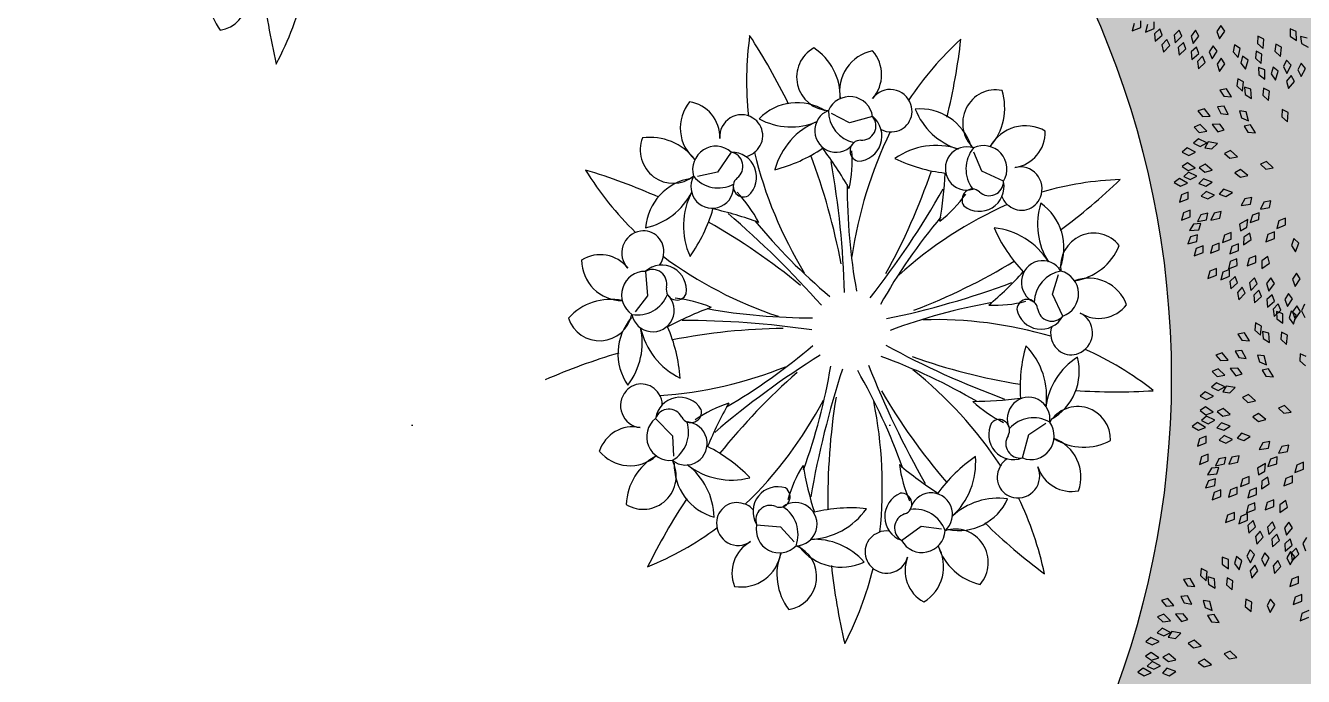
# Model space of a CAD drawing. Header units: millimetres. Extents: x 1351 to 1635, y 1399 to 1500.
# Drawn here: x 1578.28 to 1582.525, y 1472.366 to 1474.529 of the extents above; entities that cross this region are included whole.
import ezdxf

# ---------------------------------------------------------------- set-up
doc = ezdxf.new("R2010")
doc.units = ezdxf.units.MM
doc.layers.get('0').update_dxf_attribs({"color": 181})
doc.layers.add('margen', color=250, linetype='Continuous')

msp = doc.modelspace()

# ---------------------------------------------------------------- hatches: boundary and pattern name
at = {"true_color": 0x2776bb}
h = msp.add_hatch(color=152, dxfattribs=at)
h.dxf.hatch_style = 1
h.paths.add_polyline_path([(1557.6842, 1489.9553), (1615.6587, 1489.7451), (1615.8802, 1457.3756), (1557.4987, 1457.0017)])
h.paths.add_polyline_path([(1557.9493, 1489.9451), (1615.8573, 1489.9451), (1616.0815, 1457.1761), (1557.5866, 1457.0229)])
at = {"true_color": 0x5e67af}
h = msp.add_hatch(color=165, dxfattribs=at)
h.dxf.hatch_style = 1
edge = h.paths.add_edge_path(flags=17)
edge.add_arc((1579.086, 1473.3584), 3, 0, 360)
edge = h.paths.add_edge_path()
edge.add_arc((1579.086, 1473.3584), 4, 0, 360)
at = {"true_color": 0x58ba48}
h = msp.add_hatch(dxfattribs=at)
h.set_pattern_fill('DOTS', color=85)
edge = h.paths.add_edge_path()
edge.add_arc((1579.086, 1473.3584), 3, 0, 360)

# ---------------------------------------------------------------- linework, layer by layer
at = {"color": 221}
for p, q in [((1581.9629, 1474.5352), (1581.9563, 1474.5107)), ((1581.9563, 1474.5107), (1581.9851, 1474.522)), ((1581.9851, 1474.522), (1581.9851, 1474.5442)), ((1582.0065, 1474.5316), (1582, 1474.507)), ((1582, 1474.507), (1582.0288, 1474.5185)), ((1582.0288, 1474.5185), (1582.0286, 1474.5407)), ((1582.0478, 1474.5178), (1582.0302, 1474.5015)), ((1582.0557, 1474.4971), (1582.0478, 1474.5178)), ((1582.1119, 1474.5135), (1582.0953, 1474.4962)), ((1582.121, 1474.4932), (1582.1119, 1474.5135)), ((1582.1664, 1474.5129), (1582.152, 1474.4938)), ((1582.1778, 1474.4938), (1582.1664, 1474.5129)), ((1582.2508, 1474.5285), (1582.2378, 1474.5084)), ((1582.2465, 1474.4845), (1582.2636, 1474.5103)), ((1582.2636, 1474.5103), (1582.2508, 1474.5285)), ((1582.5014, 1474.5093), (1582.4806, 1474.5171)), ((1582.4806, 1474.5171), (1582.4812, 1474.4932)), ((1582.5019, 1474.4784), (1582.5014, 1474.5093)), ((1582.0302, 1474.5015), (1582.0328, 1474.4762)), ((1582.0328, 1474.4762), (1582.0557, 1474.4971)), ((1582.0712, 1474.4823), (1582.055, 1474.4647)), ((1582.0808, 1474.4623), (1582.0712, 1474.4823)), ((1582.0953, 1474.4962), (1582.0993, 1474.4711)), ((1582.0993, 1474.4711), (1582.121, 1474.4932)), ((1582.1264, 1474.4723), (1582.1091, 1474.4557)), ((1582.1347, 1474.4517), (1582.1264, 1474.4723)), ((1582.152, 1474.4938), (1582.1588, 1474.4693)), ((1582.1588, 1474.4693), (1582.1778, 1474.4938)), ((1582.2378, 1474.5084), (1582.2465, 1474.4845)), ((1582.374, 1474.4932), (1582.3721, 1474.4693)), ((1582.3721, 1474.4693), (1582.3911, 1474.4524)), ((1582.3939, 1474.4833), (1582.374, 1474.4932)), ((1582.3911, 1474.4524), (1582.3939, 1474.4833)), ((1582.433, 1474.4671), (1582.4305, 1474.4433)), ((1582.4526, 1474.4566), (1582.433, 1474.4671)), ((1582.4812, 1474.4932), (1582.5019, 1474.4784)), ((1582.5372, 1474.4869), (1582.5157, 1474.4925)), ((1582.5157, 1474.4925), (1582.5188, 1474.4687)), ((1582.5188, 1474.4687), (1582.5409, 1474.4562)), ((1582.055, 1474.4647), (1582.0596, 1474.4397)), ((1582.0596, 1474.4397), (1582.0808, 1474.4623)), ((1582.1091, 1474.4557), (1582.1121, 1474.4304)), ((1582.1121, 1474.4304), (1582.1347, 1474.4517)), ((1582.1702, 1474.4569), (1582.1523, 1474.4409)), ((1582.1523, 1474.4409), (1582.1545, 1474.4156)), ((1582.1545, 1474.4156), (1582.1777, 1474.4361)), ((1582.1777, 1474.4361), (1582.1702, 1474.4569)), ((1582.1902, 1474.4265), (1582.1733, 1474.4095)), ((1582.199, 1474.4061), (1582.1902, 1474.4265)), ((1582.2248, 1474.4615), (1582.2122, 1474.4412)), ((1582.2122, 1474.4412), (1582.2213, 1474.4174)), ((1582.2213, 1474.4174), (1582.2379, 1474.4436)), ((1582.2379, 1474.4436), (1582.2248, 1474.4615)), ((1582.2961, 1474.4648), (1582.2915, 1474.4413)), ((1582.2915, 1474.4413), (1582.3084, 1474.4223)), ((1582.3147, 1474.4527), (1582.2961, 1474.4648)), ((1582.3084, 1474.4223), (1582.3147, 1474.4527)), ((1582.3231, 1474.4267), (1582.3171, 1474.4035)), ((1582.341, 1474.4135), (1582.3231, 1474.4267)), ((1582.3675, 1474.4439), (1582.3653, 1474.42)), ((1582.3872, 1474.4337), (1582.3675, 1474.4439)), ((1582.3841, 1474.4029), (1582.3872, 1474.4337)), ((1582.4305, 1474.4433), (1582.449, 1474.4259)), ((1582.449, 1474.4259), (1582.4526, 1474.4566)), ((1582.1733, 1474.4095), (1582.1769, 1474.3843)), ((1582.1769, 1474.3843), (1582.199, 1474.4061)), ((1582.252, 1474.42), (1582.2384, 1474.4002)), ((1582.2384, 1474.4002), (1582.2465, 1474.3761)), ((1582.2465, 1474.3761), (1582.2643, 1474.4015)), ((1582.2643, 1474.4015), (1582.252, 1474.42)), ((1582.3171, 1474.4035), (1582.333, 1474.3836)), ((1582.333, 1474.3836), (1582.341, 1474.4135)), ((1582.3653, 1474.42), (1582.3841, 1474.4029)), ((1582.3969, 1474.3814), (1582.3762, 1474.3894)), ((1582.3762, 1474.3894), (1582.3765, 1474.3655)), ((1582.424, 1474.3907), (1582.4174, 1474.3677)), ((1582.4415, 1474.377), (1582.424, 1474.3907)), ((1582.4689, 1474.4138), (1582.4586, 1474.3921)), ((1582.4586, 1474.3921), (1582.4703, 1474.3696)), ((1582.4839, 1474.3974), (1582.4689, 1474.4138)), ((1582.4703, 1474.3696), (1582.4839, 1474.3974)), ((1582.5177, 1474.4031), (1582.5066, 1474.3819)), ((1582.5066, 1474.3819), (1582.5174, 1474.3589)), ((1582.5174, 1474.3589), (1582.5321, 1474.3862)), ((1582.5321, 1474.3862), (1582.5177, 1474.4031)), ((1582.3066, 1474.3516), (1582.3039, 1474.3278)), ((1582.3261, 1474.3411), (1582.3066, 1474.3516)), ((1582.3224, 1474.3103), (1582.3261, 1474.3411)), ((1582.3765, 1474.3655), (1582.3969, 1474.3504)), ((1582.3969, 1474.3504), (1582.3969, 1474.3814)), ((1582.4174, 1474.3677), (1582.4326, 1474.3473)), ((1582.4326, 1474.3473), (1582.4415, 1474.377)), ((1582.4841, 1474.3624), (1582.469, 1474.3439)), ((1582.469, 1474.3439), (1582.475, 1474.3192)), ((1582.475, 1474.3192), (1582.4948, 1474.343)), ((1582.4948, 1474.343), (1582.4841, 1474.3624)), ((1582.2695, 1474.3182), (1582.2476, 1474.3143)), ((1582.2476, 1474.3143), (1582.2603, 1474.294)), ((1582.2857, 1474.2918), (1582.2695, 1474.3182)), ((1582.3039, 1474.3278), (1582.3224, 1474.3103)), ((1582.3501, 1474.3169), (1582.3288, 1474.3233)), ((1582.3288, 1474.3233), (1582.3311, 1474.2994)), ((1582.3311, 1474.2994), (1582.3527, 1474.2861)), ((1582.3527, 1474.2861), (1582.3501, 1474.3169)), ((1582.3921, 1474.3208), (1582.39, 1474.2969)), ((1582.39, 1474.2969), (1582.4088, 1474.2799)), ((1582.4119, 1474.3107), (1582.3921, 1474.3208)), ((1582.4088, 1474.2799), (1582.4119, 1474.3107)), ((1582.2611, 1474.2603), (1582.239, 1474.258)), ((1582.239, 1474.258), (1582.2502, 1474.2368)), ((1582.2603, 1474.294), (1582.2857, 1474.2918)), ((1582.2753, 1474.2328), (1582.2611, 1474.2603)), ((1582.1958, 1474.2517), (1582.1747, 1474.2448)), ((1582.1747, 1474.2448), (1582.1901, 1474.2264)), ((1582.1901, 1474.2264), (1582.2155, 1474.2278)), ((1582.2155, 1474.2278), (1582.1958, 1474.2517)), ((1582.2502, 1474.2368), (1582.2753, 1474.2328)), ((1582.3351, 1474.2421), (1582.313, 1474.2447)), ((1582.313, 1474.2447), (1582.3193, 1474.2216)), ((1582.3193, 1474.2216), (1582.3429, 1474.2121)), ((1582.3429, 1474.2121), (1582.3351, 1474.2421)), ((1582.4546, 1474.2491), (1582.453, 1474.2252)), ((1582.453, 1474.2252), (1582.4721, 1474.2085)), ((1582.4746, 1474.2394), (1582.4546, 1474.2491)), ((1582.4721, 1474.2085), (1582.4746, 1474.2394)), ((1582.1819, 1474.1993), (1582.1616, 1474.1904)), ((1582.1616, 1474.1904), (1582.1788, 1474.1737)), ((1582.1788, 1474.1737), (1582.2039, 1474.1776)), ((1582.2039, 1474.1776), (1582.1819, 1474.1993)), ((1582.2468, 1474.2007), (1582.2214, 1474.2)), ((1582.2214, 1474.2), (1582.2405, 1474.1756)), ((1582.2405, 1474.1756), (1582.2618, 1474.182)), ((1582.2618, 1474.182), (1582.2468, 1474.2007)), ((1582.3496, 1474.1986), (1582.3278, 1474.1946)), ((1582.3278, 1474.1946), (1582.3407, 1474.1744)), ((1582.3407, 1474.1744), (1582.366, 1474.1724)), ((1582.366, 1474.1724), (1582.3496, 1474.1986)), ((1582.1767, 1474.1525), (1582.1602, 1474.1376)), ((1582.1602, 1474.1376), (1582.1817, 1474.1271)), ((1582.2044, 1474.1386), (1582.1767, 1474.1525)), ((1582.1817, 1474.1271), (1582.2044, 1474.1386)), ((1582.2084, 1474.1416), (1582.197, 1474.1225)), ((1582.239, 1474.1364), (1582.2084, 1474.1416)), ((1582.2207, 1474.1188), (1582.239, 1474.1364)), ((1582.1391, 1474.1225), (1582.1224, 1474.1078)), ((1582.1224, 1474.1078), (1582.1438, 1474.0971)), ((1582.1666, 1474.1083), (1582.1391, 1474.1225)), ((1582.1438, 1474.0971), (1582.1666, 1474.1083)), ((1582.197, 1474.1225), (1582.2207, 1474.1188)), ((1582.2828, 1474.1134), (1582.2629, 1474.1034)), ((1582.2629, 1474.1034), (1582.2809, 1474.0876)), ((1582.2809, 1474.0876), (1582.3058, 1474.0926)), ((1582.3058, 1474.0926), (1582.2828, 1474.1134)), ((1582.1402, 1474.0722), (1582.1217, 1474.0599)), ((1582.1217, 1474.0599), (1582.1415, 1474.0464)), ((1582.1656, 1474.0545), (1582.1402, 1474.0722)), ((1582.1415, 1474.0464), (1582.1656, 1474.0545)), ((1582.1985, 1474.0676), (1582.179, 1474.0569)), ((1582.179, 1474.0569), (1582.1975, 1474.0417)), ((1582.1975, 1474.0417), (1582.2222, 1474.0477)), ((1582.2222, 1474.0477), (1582.1985, 1474.0676)), ((1582.3161, 1474.0501), (1582.2968, 1474.039)), ((1582.3403, 1474.0308), (1582.3161, 1474.0501)), ((1582.4027, 1474.0771), (1582.3825, 1474.068)), ((1582.3825, 1474.068), (1582.3997, 1474.0514)), ((1582.3997, 1474.0514), (1582.4249, 1474.0554)), ((1582.4249, 1474.0554), (1582.4027, 1474.0771)), ((1582.1135, 1474.0203), (1582.0959, 1474.0068)), ((1582.0959, 1474.0068), (1582.1165, 1473.9946)), ((1582.14, 1474.0043), (1582.1135, 1474.0203)), ((1582.1165, 1473.9946), (1582.14, 1474.0043)), ((1582.1435, 1474.0419), (1582.1271, 1474.027)), ((1582.1271, 1474.027), (1582.1486, 1474.0165)), ((1582.1713, 1474.0281), (1582.1435, 1474.0419)), ((1582.1486, 1474.0165), (1582.1713, 1474.0281)), ((1582.1928, 1474.0196), (1582.1778, 1474.0032)), ((1582.1778, 1474.0032), (1582.2003, 1473.9949)), ((1582.2217, 1474.0086), (1582.1928, 1474.0196)), ((1582.2003, 1473.9949), (1582.2217, 1474.0086)), ((1582.2968, 1474.039), (1582.3157, 1474.0242)), ((1582.3157, 1474.0242), (1582.3403, 1474.0308)), ((1582.1201, 1473.9659), (1582.1134, 1473.9414)), ((1582.1423, 1473.9749), (1582.1201, 1473.9659)), ((1582.1423, 1473.9527), (1582.1423, 1473.9749)), ((1582.2016, 1473.9774), (1582.1856, 1473.962)), ((1582.1856, 1473.962), (1582.2075, 1473.9522)), ((1582.2297, 1473.9645), (1582.2016, 1473.9774)), ((1582.2075, 1473.9522), (1582.2297, 1473.9645)), ((1582.2599, 1473.9851), (1582.245, 1473.9686)), ((1582.245, 1473.9686), (1582.2675, 1473.9604)), ((1582.2889, 1473.9742), (1582.2599, 1473.9851)), ((1582.2675, 1473.9604), (1582.2889, 1473.9742)), ((1582.354, 1473.9571), (1582.3304, 1473.9531)), ((1582.3492, 1473.9354), (1582.354, 1473.9571)), ((1582.1134, 1473.9414), (1582.1423, 1473.9527)), ((1582.1489, 1473.9149), (1582.1267, 1473.9059)), ((1582.1489, 1473.8927), (1582.1489, 1473.9149)), ((1582.3304, 1473.9531), (1582.3186, 1473.9306)), ((1582.3186, 1473.9306), (1582.3492, 1473.9354)), ((1582.3934, 1473.9413), (1582.3819, 1473.9187)), ((1582.3819, 1473.9187), (1582.4125, 1473.9238)), ((1582.417, 1473.9456), (1582.3934, 1473.9413)), ((1582.4125, 1473.9238), (1582.417, 1473.9456)), ((1582.1267, 1473.9059), (1582.12, 1473.8814)), ((1582.12, 1473.8814), (1582.1489, 1473.8927)), ((1582.1841, 1473.8999), (1582.1731, 1473.877)), ((1582.1731, 1473.877), (1582.2035, 1473.8829)), ((1582.2076, 1473.9047), (1582.1841, 1473.8999)), ((1582.2035, 1473.8829), (1582.2076, 1473.9047)), ((1582.2279, 1473.9052), (1582.2172, 1473.8821)), ((1582.2172, 1473.8821), (1582.2476, 1473.8884)), ((1582.2513, 1473.9103), (1582.2279, 1473.9052)), ((1582.2476, 1473.8884), (1582.2513, 1473.9103)), ((1582.3398, 1473.8838), (1582.3127, 1473.8687)), ((1582.3365, 1473.8586), (1582.3398, 1473.8838)), ((1582.3556, 1473.8983), (1582.3475, 1473.8742)), ((1582.3475, 1473.8742), (1582.377, 1473.8837)), ((1582.3783, 1473.9059), (1582.3556, 1473.8983)), ((1582.377, 1473.8837), (1582.3783, 1473.9059)), ((1582.4429, 1473.8792), (1582.4363, 1473.8547)), ((1582.4651, 1473.8882), (1582.4429, 1473.8792)), ((1582.4651, 1473.866), (1582.4651, 1473.8882)), ((1582.1601, 1473.8687), (1582.1467, 1473.8471)), ((1582.1467, 1473.8471), (1582.1776, 1473.8496)), ((1582.1732, 1473.8328), (1582.1501, 1473.8267)), ((1582.184, 1473.8709), (1582.1601, 1473.8687)), ((1582.1705, 1473.8108), (1582.1732, 1473.8328)), ((1582.1776, 1473.8496), (1582.184, 1473.8709)), ((1582.2625, 1473.8325), (1582.2558, 1473.8079)), ((1582.2847, 1473.8414), (1582.2625, 1473.8325)), ((1582.2847, 1473.8192), (1582.2847, 1473.8414)), ((1582.3127, 1473.8687), (1582.3157, 1473.8467)), ((1582.3157, 1473.8467), (1582.3365, 1473.8586)), ((1582.3471, 1473.8388), (1582.3272, 1473.8254)), ((1582.3517, 1473.8171), (1582.3471, 1473.8388)), ((1582.4072, 1473.8346), (1582.4006, 1473.8101)), ((1582.4294, 1473.8436), (1582.4072, 1473.8346)), ((1582.4294, 1473.8214), (1582.4294, 1473.8436)), ((1582.4363, 1473.8547), (1582.4651, 1473.866)), ((1582.1501, 1473.8267), (1582.1404, 1473.8032)), ((1582.1404, 1473.8032), (1582.1705, 1473.8108)), ((1582.1691, 1473.7879), (1582.1625, 1473.7633)), ((1582.1914, 1473.7968), (1582.1691, 1473.7879)), ((1582.1914, 1473.7746), (1582.1914, 1473.7968)), ((1582.2225, 1473.7968), (1582.2159, 1473.7723)), ((1582.2447, 1473.8058), (1582.2225, 1473.7968)), ((1582.2447, 1473.7836), (1582.2447, 1473.8058)), ((1582.2558, 1473.8079), (1582.2847, 1473.8192)), ((1582.2873, 1473.7946), (1582.2804, 1473.7701)), ((1582.3096, 1473.8034), (1582.2873, 1473.7946)), ((1582.3094, 1473.7811), (1582.3096, 1473.8034)), ((1582.3272, 1473.8254), (1582.3258, 1473.8)), ((1582.3258, 1473.8), (1582.3517, 1473.8171)), ((1582.4006, 1473.8101), (1582.4294, 1473.8214)), ((1582.4936, 1473.8207), (1582.4853, 1473.7982)), ((1582.4853, 1473.7982), (1582.499, 1473.7768)), ((1582.51, 1473.8057), (1582.4936, 1473.8207)), ((1582.499, 1473.7768), (1582.51, 1473.8057)), ((1582.1625, 1473.7633), (1582.1914, 1473.7746)), ((1582.2159, 1473.7723), (1582.2447, 1473.7836)), ((1582.2804, 1473.7701), (1582.3094, 1473.7811)), ((1582.3042, 1473.7538), (1582.2821, 1473.7446)), ((1582.3044, 1473.7316), (1582.3042, 1473.7538)), ((1582.3449, 1473.7544), (1582.3383, 1473.7298)), ((1582.3671, 1473.7633), (1582.3449, 1473.7544)), ((1582.3671, 1473.7411), (1582.3671, 1473.7633)), ((1582.3871, 1473.7468), (1582.3868, 1473.7213)), ((1582.4064, 1473.761), (1582.3871, 1473.7468)), ((1582.4119, 1473.7395), (1582.4064, 1473.761)), ((1582.2136, 1473.7123), (1582.2069, 1473.6877)), ((1582.2358, 1473.7212), (1582.2136, 1473.7123)), ((1582.2358, 1473.699), (1582.2358, 1473.7212)), ((1582.2572, 1473.7087), (1582.2507, 1473.6841)), ((1582.2793, 1473.7178), (1582.2572, 1473.7087)), ((1582.2821, 1473.7446), (1582.2757, 1473.72)), ((1582.2757, 1473.72), (1582.3044, 1473.7316)), ((1582.2795, 1473.6956), (1582.2793, 1473.7178)), ((1582.3383, 1473.7298), (1582.3671, 1473.7411)), ((1582.3868, 1473.7213), (1582.4119, 1473.7395)), ((1582.5015, 1473.7055), (1582.4885, 1473.6854)), ((1582.5143, 1473.6874), (1582.5015, 1473.7055)), ((1582.2069, 1473.6877), (1582.2358, 1473.699)), ((1582.2507, 1473.6841), (1582.2795, 1473.6956)), ((1582.2985, 1473.6949), (1582.2809, 1473.6786)), ((1582.2809, 1473.6786), (1582.2835, 1473.6533)), ((1582.2835, 1473.6533), (1582.3064, 1473.6741)), ((1582.3064, 1473.6741), (1582.2985, 1473.6949)), ((1582.3626, 1473.6905), (1582.346, 1473.6733)), ((1582.346, 1473.6733), (1582.35, 1473.6481)), ((1582.35, 1473.6481), (1582.3717, 1473.6702)), ((1582.3717, 1473.6702), (1582.3626, 1473.6905)), ((1582.4171, 1473.6899), (1582.4026, 1473.6709)), ((1582.4026, 1473.6709), (1582.4095, 1473.6464)), ((1582.4095, 1473.6464), (1582.4285, 1473.6709)), ((1582.4285, 1473.6709), (1582.4171, 1473.6899)), ((1582.4885, 1473.6854), (1582.4972, 1473.6615)), ((1582.4972, 1473.6615), (1582.5143, 1473.6874)), ((1582.3219, 1473.6594), (1582.3057, 1473.6417)), ((1582.3057, 1473.6417), (1582.3103, 1473.6167)), ((1582.3103, 1473.6167), (1582.3315, 1473.6393)), ((1582.3315, 1473.6393), (1582.3219, 1473.6594)), ((1582.3771, 1473.6493), (1582.3598, 1473.6327)), ((1582.3598, 1473.6327), (1582.3628, 1473.6075)), ((1582.3628, 1473.6075), (1582.3853, 1473.6287)), ((1582.3853, 1473.6287), (1582.3771, 1473.6493)), ((1582.4208, 1473.634), (1582.403, 1473.618)), ((1582.403, 1473.618), (1582.4052, 1473.5926)), ((1582.4284, 1473.6131), (1582.4208, 1473.634)), ((1582.4755, 1473.6386), (1582.4628, 1473.6182)), ((1582.4628, 1473.6182), (1582.472, 1473.5945)), ((1582.472, 1473.5945), (1582.4886, 1473.6206)), ((1582.4886, 1473.6206), (1582.4755, 1473.6386)), ((1582.4052, 1473.5926), (1582.4284, 1473.6131)), ((1582.4409, 1473.6036), (1582.424, 1473.5866)), ((1582.424, 1473.5866), (1582.4276, 1473.5614)), ((1582.4276, 1473.5614), (1582.4497, 1473.5832)), ((1582.4565, 1473.5703), (1582.4358, 1473.5784)), ((1582.4358, 1473.5784), (1582.4361, 1473.5545)), ((1582.4497, 1473.5832), (1582.4409, 1473.6036)), ((1582.4837, 1473.5797), (1582.4771, 1473.5566)), ((1582.5012, 1473.566), (1582.4837, 1473.5797)), ((1582.5027, 1473.597), (1582.4891, 1473.5773)), ((1582.4891, 1473.5773), (1582.4972, 1473.5532)), ((1582.4972, 1473.5532), (1582.515, 1473.5785)), ((1582.515, 1473.5785), (1582.5027, 1473.597)), ((1582.5286, 1473.6027), (1582.5183, 1473.5811)), ((1582.5183, 1473.5811), (1582.53, 1473.5585)), ((1582.3662, 1473.5406), (1582.3636, 1473.5168)), ((1582.3858, 1473.5301), (1582.3662, 1473.5406)), ((1582.4361, 1473.5545), (1582.4566, 1473.5394)), ((1582.4566, 1473.5394), (1582.4565, 1473.5703)), ((1582.4771, 1473.5566), (1582.4923, 1473.5363)), ((1582.4923, 1473.5363), (1582.5012, 1473.566)), ((1582.3291, 1473.5072), (1582.3073, 1473.5033)), ((1582.3073, 1473.5033), (1582.32, 1473.483)), ((1582.3453, 1473.4808), (1582.3291, 1473.5072)), ((1582.3636, 1473.5168), (1582.3821, 1473.4993)), ((1582.3821, 1473.4993), (1582.3858, 1473.5301)), ((1582.4098, 1473.5059), (1582.3885, 1473.5122)), ((1582.3885, 1473.5122), (1582.3908, 1473.4884)), ((1582.4124, 1473.475), (1582.4098, 1473.5059)), ((1582.4518, 1473.5098), (1582.4496, 1473.4859)), ((1582.4716, 1473.4996), (1582.4518, 1473.5098)), ((1582.4685, 1473.4688), (1582.4716, 1473.4996)), ((1582.3207, 1473.4493), (1582.2986, 1473.447)), ((1582.32, 1473.483), (1582.3453, 1473.4808)), ((1582.335, 1473.4218), (1582.3207, 1473.4493)), ((1582.3908, 1473.4884), (1582.4124, 1473.475)), ((1582.4496, 1473.4859), (1582.4685, 1473.4688)), ((1582.2555, 1473.4406), (1582.2344, 1473.4337)), ((1582.2344, 1473.4337), (1582.2498, 1473.4154)), ((1582.2498, 1473.4154), (1582.2752, 1473.4167)), ((1582.2752, 1473.4167), (1582.2555, 1473.4406)), ((1582.2986, 1473.447), (1582.3099, 1473.4258)), ((1582.3099, 1473.4258), (1582.335, 1473.4218)), ((1582.3948, 1473.431), (1582.3727, 1473.4337)), ((1582.3727, 1473.4337), (1582.379, 1473.4106)), ((1582.379, 1473.4106), (1582.4026, 1473.4011)), ((1582.4026, 1473.4011), (1582.3948, 1473.431)), ((1582.5143, 1473.438), (1582.5126, 1473.4142)), ((1582.5126, 1473.4142), (1582.5318, 1473.3975)), ((1582.5343, 1473.4283), (1582.5143, 1473.438)), ((1582.2416, 1473.3883), (1582.2213, 1473.3793)), ((1582.2213, 1473.3793), (1582.2384, 1473.3626)), ((1582.2384, 1473.3626), (1582.2636, 1473.3665)), ((1582.2636, 1473.3665), (1582.2416, 1473.3883)), ((1582.3065, 1473.3897), (1582.2811, 1473.389)), ((1582.2811, 1473.389), (1582.3002, 1473.3646)), ((1582.3002, 1473.3646), (1582.3214, 1473.3709)), ((1582.3214, 1473.3709), (1582.3065, 1473.3897)), ((1582.4093, 1473.3876), (1582.3874, 1473.3835)), ((1582.3874, 1473.3835), (1582.4003, 1473.3633)), ((1582.4003, 1473.3633), (1582.4257, 1473.3613)), ((1582.4257, 1473.3613), (1582.4093, 1473.3876)), ((1582.2364, 1473.3414), (1582.2199, 1473.3266)), ((1582.2199, 1473.3266), (1582.2414, 1473.316)), ((1582.2641, 1473.3275), (1582.2364, 1473.3414)), ((1582.2414, 1473.316), (1582.2641, 1473.3275)), ((1582.2681, 1473.3306), (1582.2567, 1473.3115)), ((1582.2986, 1473.3254), (1582.2681, 1473.3306)), ((1582.2803, 1473.3078), (1582.2986, 1473.3254)), ((1582.1988, 1473.3115), (1582.1821, 1473.2968)), ((1582.1821, 1473.2968), (1582.2035, 1473.286)), ((1582.2263, 1473.2973), (1582.1988, 1473.3115)), ((1582.2035, 1473.286), (1582.2263, 1473.2973)), ((1582.2567, 1473.3115), (1582.2803, 1473.3078)), ((1582.3425, 1473.3023), (1582.3226, 1473.2924)), ((1582.3226, 1473.2924), (1582.3406, 1473.2765)), ((1582.3406, 1473.2765), (1582.3655, 1473.2816)), ((1582.3655, 1473.2816), (1582.3425, 1473.3023)), ((1582.1999, 1473.2612), (1582.1814, 1473.2489)), ((1582.1814, 1473.2489), (1582.2012, 1473.2354)), ((1582.2253, 1473.2434), (1582.1999, 1473.2612)), ((1582.2012, 1473.2354), (1582.2253, 1473.2434)), ((1582.2582, 1473.2565), (1582.2387, 1473.2459)), ((1582.2387, 1473.2459), (1582.2572, 1473.2307)), ((1582.2572, 1473.2307), (1582.2819, 1473.2366)), ((1582.2819, 1473.2366), (1582.2582, 1473.2565)), ((1582.3758, 1473.2391), (1582.3565, 1473.228)), ((1582.3999, 1473.2197), (1582.3758, 1473.2391)), ((1582.4624, 1473.266), (1582.4421, 1473.2569)), ((1582.4421, 1473.2569), (1582.4594, 1473.2404)), ((1582.4594, 1473.2404), (1582.4845, 1473.2444)), ((1582.4845, 1473.2444), (1582.4624, 1473.266)), ((1582.1732, 1473.2092), (1582.1556, 1473.1957)), ((1582.1556, 1473.1957), (1582.1762, 1473.1836)), ((1582.1997, 1473.1932), (1582.1732, 1473.2092)), ((1582.1762, 1473.1836), (1582.1997, 1473.1932)), ((1582.2032, 1473.2308), (1582.1867, 1473.2159)), ((1582.1867, 1473.2159), (1582.2083, 1473.2055)), ((1582.2309, 1473.217), (1582.2032, 1473.2308)), ((1582.2083, 1473.2055), (1582.2309, 1473.217)), ((1582.2524, 1473.2086), (1582.2375, 1473.1922)), ((1582.2814, 1473.1975), (1582.2524, 1473.2086)), ((1582.26, 1473.1838), (1582.2814, 1473.1975)), ((1582.3565, 1473.228), (1582.3754, 1473.2132)), ((1582.3754, 1473.2132), (1582.3999, 1473.2197)), ((1582.1797, 1473.1549), (1582.1731, 1473.1304)), ((1582.2019, 1473.1639), (1582.1797, 1473.1549)), ((1582.2019, 1473.1417), (1582.2019, 1473.1639)), ((1582.2375, 1473.1922), (1582.26, 1473.1838)), ((1582.2613, 1473.1664), (1582.2453, 1473.151)), ((1582.2453, 1473.151), (1582.2671, 1473.1412)), ((1582.2894, 1473.1534), (1582.2613, 1473.1664)), ((1582.2671, 1473.1412), (1582.2894, 1473.1534)), ((1582.3196, 1473.1741), (1582.3047, 1473.1576)), ((1582.3047, 1473.1576), (1582.3272, 1473.1494)), ((1582.3485, 1473.1632), (1582.3196, 1473.1741)), ((1582.3272, 1473.1494), (1582.3485, 1473.1632)), ((1582.1731, 1473.1304), (1582.2019, 1473.1417)), ((1582.39, 1473.1421), (1582.3783, 1473.1196)), ((1582.3783, 1473.1196), (1582.4089, 1473.1244)), ((1582.4137, 1473.1461), (1582.39, 1473.1421)), ((1582.4089, 1473.1244), (1582.4137, 1473.1461)), ((1582.4531, 1473.1303), (1582.4416, 1473.1076)), ((1582.4416, 1473.1076), (1582.4721, 1473.1128)), ((1582.4767, 1473.1345), (1582.4531, 1473.1303)), ((1582.4721, 1473.1128), (1582.4767, 1473.1345)), ((1582.1863, 1473.0949), (1582.1797, 1473.0703)), ((1582.1797, 1473.0703), (1582.2086, 1473.0816)), ((1582.2086, 1473.1039), (1582.1863, 1473.0949)), ((1582.2086, 1473.0816), (1582.2086, 1473.1039)), ((1582.2438, 1473.0889), (1582.2328, 1473.066)), ((1582.2328, 1473.066), (1582.2632, 1473.0718)), ((1582.2672, 1473.0937), (1582.2438, 1473.0889)), ((1582.2632, 1473.0718), (1582.2672, 1473.0937)), ((1582.2876, 1473.0942), (1582.2769, 1473.0711)), ((1582.2769, 1473.0711), (1582.3072, 1473.0774)), ((1582.311, 1473.0993), (1582.2876, 1473.0942)), ((1582.3072, 1473.0774), (1582.311, 1473.0993)), ((1582.3994, 1473.0728), (1582.3724, 1473.0577)), ((1582.3962, 1473.0475), (1582.3994, 1473.0728)), ((1582.4153, 1473.0873), (1582.4072, 1473.0632)), ((1582.4072, 1473.0632), (1582.4367, 1473.0727)), ((1582.438, 1473.0949), (1582.4153, 1473.0873)), ((1582.4367, 1473.0727), (1582.438, 1473.0949)), ((1582.5026, 1473.0682), (1582.4959, 1473.0437)), ((1582.5248, 1473.0772), (1582.5026, 1473.0682)), ((1582.5248, 1473.055), (1582.5248, 1473.0772)), ((1582.2198, 1473.0576), (1582.2064, 1473.036)), ((1582.2064, 1473.036), (1582.2373, 1473.0386)), ((1582.2436, 1473.0598), (1582.2198, 1473.0576)), ((1582.2373, 1473.0386), (1582.2436, 1473.0598)), ((1582.3444, 1473.0304), (1582.3221, 1473.0214)), ((1582.3444, 1473.0082), (1582.3444, 1473.0304)), ((1582.3724, 1473.0577), (1582.3754, 1473.0356)), ((1582.3754, 1473.0356), (1582.3962, 1473.0475)), ((1582.4067, 1473.0278), (1582.3869, 1473.0144)), ((1582.4114, 1473.006), (1582.4067, 1473.0278)), ((1582.4669, 1473.0236), (1582.4603, 1472.999)), ((1582.4891, 1473.0326), (1582.4669, 1473.0236)), ((1582.4891, 1473.0103), (1582.4891, 1473.0326)), ((1582.4959, 1473.0437), (1582.5248, 1473.055)), ((1582.2097, 1473.0157), (1582.2001, 1472.9921)), ((1582.2001, 1472.9921), (1582.2301, 1472.9998)), ((1582.2329, 1473.0218), (1582.2097, 1473.0157)), ((1582.251, 1472.9858), (1582.2288, 1472.9768)), ((1582.2301, 1472.9998), (1582.2329, 1473.0218)), ((1582.251, 1472.9636), (1582.251, 1472.9858)), ((1582.2822, 1472.9858), (1582.2756, 1472.9612)), ((1582.3044, 1472.9948), (1582.2822, 1472.9858)), ((1582.3044, 1472.9725), (1582.3044, 1472.9948)), ((1582.3221, 1473.0214), (1582.3155, 1472.9969)), ((1582.3155, 1472.9969), (1582.3444, 1473.0082)), ((1582.3469, 1472.9835), (1582.3401, 1472.959)), ((1582.3692, 1472.9923), (1582.3469, 1472.9835)), ((1582.369, 1472.9701), (1582.3692, 1472.9923)), ((1582.3869, 1473.0144), (1582.3855, 1472.989)), ((1582.3855, 1472.989), (1582.4114, 1473.006)), ((1582.4603, 1472.999), (1582.4891, 1473.0103)), ((1582.2288, 1472.9768), (1582.2222, 1472.9523)), ((1582.2222, 1472.9523), (1582.251, 1472.9636)), ((1582.2756, 1472.9612), (1582.3044, 1472.9725)), ((1582.3401, 1472.959), (1582.369, 1472.9701)), ((1582.3639, 1472.9428), (1582.3417, 1472.9336)), ((1582.3641, 1472.9206), (1582.3639, 1472.9428)), ((1582.4046, 1472.9433), (1582.3979, 1472.9188)), ((1582.4268, 1472.9523), (1582.4046, 1472.9433)), ((1582.4268, 1472.9301), (1582.4268, 1472.9523)), ((1582.4661, 1472.9499), (1582.4468, 1472.9357)), ((1582.4716, 1472.9284), (1582.4661, 1472.9499)), ((1582.2732, 1472.9012), (1582.2666, 1472.8767)), ((1582.2955, 1472.9102), (1582.2732, 1472.9012)), ((1582.2955, 1472.888), (1582.2955, 1472.9102)), ((1582.3168, 1472.8976), (1582.3104, 1472.873)), ((1582.339, 1472.9067), (1582.3168, 1472.8976)), ((1582.3417, 1472.9336), (1582.3353, 1472.909)), ((1582.3353, 1472.909), (1582.3641, 1472.9206)), ((1582.3391, 1472.8845), (1582.339, 1472.9067)), ((1582.3979, 1472.9188), (1582.4268, 1472.9301)), ((1582.4468, 1472.9357), (1582.4465, 1472.9103)), ((1582.4465, 1472.9103), (1582.4716, 1472.9284)), ((1582.2666, 1472.8767), (1582.2955, 1472.888)), ((1582.3104, 1472.873), (1582.3391, 1472.8845)), ((1582.3581, 1472.8838), (1582.3406, 1472.8675)), ((1582.3406, 1472.8675), (1582.3432, 1472.8422)), ((1582.3432, 1472.8422), (1582.3661, 1472.8631)), ((1582.3661, 1472.8631), (1582.3581, 1472.8838)), ((1582.4223, 1472.8795), (1582.4057, 1472.8622)), ((1582.4057, 1472.8622), (1582.4096, 1472.8371)), ((1582.4096, 1472.8371), (1582.4314, 1472.8592)), ((1582.4314, 1472.8592), (1582.4223, 1472.8795)), ((1582.4768, 1472.8789), (1582.4623, 1472.8598)), ((1582.4623, 1472.8598), (1582.4692, 1472.8353)), ((1582.4692, 1472.8353), (1582.4882, 1472.8598)), ((1582.4882, 1472.8598), (1582.4768, 1472.8789)), ((1582.3816, 1472.8483), (1582.3654, 1472.8307)), ((1582.3654, 1472.8307), (1582.37, 1472.8057)), ((1582.37, 1472.8057), (1582.3912, 1472.8283)), ((1582.3912, 1472.8283), (1582.3816, 1472.8483)), ((1582.4367, 1472.8383), (1582.4195, 1472.8217)), ((1582.4195, 1472.8217), (1582.4225, 1472.7964)), ((1582.4225, 1472.7964), (1582.445, 1472.8177)), ((1582.445, 1472.8177), (1582.4367, 1472.8383)), ((1582.4805, 1472.8229), (1582.4627, 1472.8069)), ((1582.4881, 1472.8021), (1582.4805, 1472.8229)), ((1582.5352, 1472.8275), (1582.5225, 1472.8072)), ((1582.3478, 1472.7869), (1582.3375, 1472.7653)), ((1582.3629, 1472.7705), (1582.3478, 1472.7869)), ((1582.3492, 1472.7427), (1582.3629, 1472.7705)), ((1582.3967, 1472.7763), (1582.3855, 1472.7551)), ((1582.411, 1472.7593), (1582.3967, 1472.7763)), ((1582.4627, 1472.8069), (1582.4648, 1472.7816)), ((1582.4648, 1472.7816), (1582.4881, 1472.8021)), ((1582.4817, 1472.7807), (1582.4703, 1472.7596)), ((1582.4959, 1472.7636), (1582.4817, 1472.7807)), ((1582.5005, 1472.7925), (1582.4837, 1472.7755)), ((1582.4837, 1472.7755), (1582.4873, 1472.7504)), ((1582.4873, 1472.7504), (1582.5093, 1472.7721)), ((1582.5093, 1472.7721), (1582.5005, 1472.7925)), ((1582.5225, 1472.8072), (1582.5317, 1472.7835)), ((1582.2758, 1472.7545), (1582.2551, 1472.7626)), ((1582.2551, 1472.7626), (1582.2554, 1472.7386)), ((1582.2554, 1472.7386), (1582.2759, 1472.7235)), ((1582.2759, 1472.7235), (1582.2758, 1472.7545)), ((1582.303, 1472.7638), (1582.2963, 1472.7408)), ((1582.2963, 1472.7408), (1582.3116, 1472.7205)), ((1582.3205, 1472.7501), (1582.303, 1472.7638)), ((1582.3116, 1472.7205), (1582.3205, 1472.7501)), ((1582.3375, 1472.7653), (1582.3492, 1472.7427)), ((1582.3631, 1472.7356), (1582.3479, 1472.717)), ((1582.3738, 1472.7161), (1582.3631, 1472.7356)), ((1582.3855, 1472.7551), (1582.3963, 1472.7321)), ((1582.3963, 1472.7321), (1582.411, 1472.7593)), ((1582.4402, 1472.7505), (1582.424, 1472.7328)), ((1582.424, 1472.7328), (1582.4287, 1472.7078)), ((1582.4287, 1472.7078), (1582.4498, 1472.7305)), ((1582.4498, 1472.7305), (1582.4402, 1472.7505)), ((1582.4703, 1472.7596), (1582.4809, 1472.7365)), ((1582.4809, 1472.7365), (1582.4959, 1472.7636)), ((1582.1484, 1472.6914), (1582.1265, 1472.6874)), ((1582.1265, 1472.6874), (1582.1393, 1472.6672)), ((1582.1646, 1472.665), (1582.1484, 1472.6914)), ((1582.1855, 1472.7248), (1582.1829, 1472.701)), ((1582.1829, 1472.701), (1582.2014, 1472.6835)), ((1582.2051, 1472.7142), (1582.1855, 1472.7248)), ((1582.2014, 1472.6835), (1582.2051, 1472.7142)), ((1582.2291, 1472.6901), (1582.2078, 1472.6964)), ((1582.2078, 1472.6964), (1582.21, 1472.6726)), ((1582.2317, 1472.6592), (1582.2291, 1472.6901)), ((1582.2711, 1472.6939), (1582.2689, 1472.6701)), ((1582.2908, 1472.6838), (1582.2711, 1472.6939)), ((1582.2878, 1472.653), (1582.2908, 1472.6838)), ((1582.3479, 1472.717), (1582.354, 1472.6923)), ((1582.354, 1472.6923), (1582.3738, 1472.7161)), ((1582.4869, 1472.689), (1582.4803, 1472.6645)), ((1582.5091, 1472.698), (1582.4869, 1472.689)), ((1582.5091, 1472.6758), (1582.5091, 1472.698)), ((1582.1393, 1472.6672), (1582.1646, 1472.665)), ((1582.21, 1472.6726), (1582.2317, 1472.6592)), ((1582.2689, 1472.6701), (1582.2878, 1472.653)), ((1582.4803, 1472.6645), (1582.5091, 1472.6758)), ((1582.0748, 1472.6248), (1582.0536, 1472.6179)), ((1582.0536, 1472.6179), (1582.0691, 1472.5996)), ((1582.0691, 1472.5996), (1582.0945, 1472.6009)), ((1582.0945, 1472.6009), (1582.0748, 1472.6248)), ((1582.14, 1472.6335), (1582.1179, 1472.6311)), ((1582.1179, 1472.6311), (1582.1292, 1472.61)), ((1582.1292, 1472.61), (1582.1543, 1472.606)), ((1582.1543, 1472.606), (1582.14, 1472.6335)), ((1582.214, 1472.6152), (1582.192, 1472.6179)), ((1582.192, 1472.6179), (1582.1983, 1472.5947)), ((1582.2218, 1472.5853), (1582.214, 1472.6152)), ((1582.3336, 1472.6222), (1582.3319, 1472.5983)), ((1582.3535, 1472.6125), (1582.3336, 1472.6222)), ((1582.3511, 1472.5817), (1582.3535, 1472.6125)), ((1582.4155, 1472.6223), (1582.4042, 1472.6012)), ((1582.4042, 1472.6012), (1582.4149, 1472.5781)), ((1582.4149, 1472.5781), (1582.4297, 1472.6053)), ((1582.4297, 1472.6053), (1582.4155, 1472.6223)), ((1582.498, 1472.6288), (1582.4914, 1472.6043)), ((1582.4914, 1472.6043), (1582.5202, 1472.6156)), ((1582.5202, 1472.6378), (1582.498, 1472.6288)), ((1582.5202, 1472.6156), (1582.5202, 1472.6378)), ((1582.0609, 1472.5725), (1582.0405, 1472.5635)), ((1582.0405, 1472.5635), (1582.0577, 1472.5468)), ((1582.0829, 1472.5507), (1582.0609, 1472.5725)), ((1582.1258, 1472.5738), (1582.1004, 1472.5732)), ((1582.1004, 1472.5732), (1582.1194, 1472.5488)), ((1582.1407, 1472.5551), (1582.1258, 1472.5738)), ((1582.1983, 1472.5947), (1582.2218, 1472.5853)), ((1582.2285, 1472.5718), (1582.2067, 1472.5677)), ((1582.2067, 1472.5677), (1582.2196, 1472.5475)), ((1582.245, 1472.5455), (1582.2285, 1472.5718)), ((1582.3319, 1472.5983), (1582.3511, 1472.5817)), ((1582.5202, 1472.5754), (1582.5136, 1472.5509)), ((1582.5136, 1472.5509), (1582.5424, 1472.5622)), ((1582.5424, 1472.5844), (1582.5202, 1472.5754)), ((1582.0557, 1472.5256), (1582.0392, 1472.5108)), ((1582.0834, 1472.5117), (1582.0557, 1472.5256)), ((1582.0577, 1472.5468), (1582.0829, 1472.5507)), ((1582.0874, 1472.5147), (1582.076, 1472.4957)), ((1582.1179, 1472.5096), (1582.0874, 1472.5147)), ((1582.1194, 1472.5488), (1582.1407, 1472.5551)), ((1582.2196, 1472.5475), (1582.245, 1472.5455)), ((1582.018, 1472.4956), (1582.0014, 1472.481)), ((1582.0014, 1472.481), (1582.0228, 1472.4702)), ((1582.0456, 1472.4815), (1582.018, 1472.4956)), ((1582.0228, 1472.4702), (1582.0456, 1472.4815)), ((1582.0392, 1472.5108), (1582.0607, 1472.5002)), ((1582.0607, 1472.5002), (1582.0834, 1472.5117)), ((1582.076, 1472.4957), (1582.0996, 1472.492)), ((1582.0996, 1472.492), (1582.1179, 1472.5096)), ((1582.1617, 1472.4865), (1582.1419, 1472.4766)), ((1582.1419, 1472.4766), (1582.1598, 1472.4607)), ((1582.1847, 1472.4658), (1582.1617, 1472.4865)), ((1582.0192, 1472.4454), (1582.0007, 1472.4331)), ((1582.0007, 1472.4331), (1582.0205, 1472.4196)), ((1582.0446, 1472.4276), (1582.0192, 1472.4454)), ((1582.0774, 1472.4407), (1582.0579, 1472.4301)), ((1582.0579, 1472.4301), (1582.0764, 1472.4149)), ((1582.1012, 1472.4208), (1582.0774, 1472.4407)), ((1582.1598, 1472.4607), (1582.1847, 1472.4658)), ((1582.2817, 1472.4502), (1582.2614, 1472.4411)), ((1582.2614, 1472.4411), (1582.2787, 1472.4245)), ((1582.3038, 1472.4285), (1582.2817, 1472.4502)), ((1581.9925, 1472.3934), (1581.9748, 1472.3799)), ((1582.019, 1472.3774), (1581.9925, 1472.3934)), ((1582.0225, 1472.415), (1582.006, 1472.4001)), ((1582.006, 1472.4001), (1582.0276, 1472.3897)), ((1582.0205, 1472.4196), (1582.0446, 1472.4276)), ((1582.0502, 1472.4012), (1582.0225, 1472.415)), ((1582.0276, 1472.3897), (1582.0502, 1472.4012)), ((1582.0717, 1472.3928), (1582.0568, 1472.3763)), ((1582.1006, 1472.3817), (1582.0717, 1472.3928)), ((1582.0764, 1472.4149), (1582.1012, 1472.4208)), ((1582.195, 1472.4232), (1582.1758, 1472.4121)), ((1582.1758, 1472.4121), (1582.1947, 1472.3974)), ((1582.1947, 1472.3974), (1582.2192, 1472.4039)), ((1582.2192, 1472.4039), (1582.195, 1472.4232)), ((1582.2787, 1472.4245), (1582.3038, 1472.4285)), ((1581.9748, 1472.3799), (1581.9955, 1472.3677)), ((1581.9955, 1472.3677), (1582.019, 1472.3774)), ((1582.0568, 1472.3763), (1582.0792, 1472.368)), ((1582.0792, 1472.368), (1582.1006, 1472.3817))]:
    msp.add_line(p, q, dxfattribs=at)
at = {"color": 72, "linetype": 'ByBlock'}
for p, q in [((1581.0165, 1474.2051), (1580.9568, 1474.2363)), ((1581.0938, 1474.2264), (1581.0165, 1474.2051)), ((1580.6236, 1474.1082), (1580.5779, 1474.0416)), ((1581.4563, 1474.0451), (1581.4303, 1474.1078)), ((1581.529, 1474.0111), (1581.4563, 1474.0451)), ((1580.5779, 1474.0416), (1580.5124, 1474.0266)), ((1580.3386, 1473.7117), (1580.3459, 1473.6309)), ((1581.6915, 1473.6363), (1581.7115, 1473.7012)), ((1580.3459, 1473.6309), (1580.3052, 1473.5768)), ((1581.7257, 1473.563), (1581.6915, 1473.6363)), ((1580.372, 1473.2225), (1580.4289, 1473.1653)), ((1581.6122, 1473.1701), (1581.6687, 1473.2068)), ((1580.4289, 1473.1653), (1580.432, 1473.0974)), ((1581.5918, 1473.0917), (1581.6122, 1473.1701)), ((1580.7082, 1472.8694), (1580.7881, 1472.8627)), ((1580.7881, 1472.8627), (1580.8336, 1472.8127)), ((1581.19, 1472.8178), (1581.2554, 1472.8646)), ((1581.2554, 1472.8646), (1581.322, 1472.8559))]:
    msp.add_line(p, q, dxfattribs=at)
for centre, major_axis, start_param, end_param in [((1578.9097, 1474.6229), (0, 0.1108), 3.295357, 5.899066), ((1579.0765, 1474.6306), (0, 0.1918), 1.189592, 2.228196), ((1581.1025, 1474.8828), (0, 2.0714), 1.678764, 1.805713), ((1578.1623, 1474.9113), (0, 1.089), 4.224418, 4.470423), ((1581.7506, 1474.3448), (0, 1.089), 1.431891, 1.677896), ((1578.9781, 1473.3535), (0, 2.0714), -1.113762, -0.986814), ((1582.1073, 1473.6744), (0, 1.089), 0.73376, 0.979765), ((1579.354, 1474.7191), (0, 2.0714), 4.471291, 4.59824), ((1580.9508, 1474.357), (0, 0.1108), 0.50283, 3.106539), ((1580.7967, 1474.292), (0, 0.1918), 4.68025, 5.718854), ((1581.1181, 1474.3105), (0, 0.1359), 0.182639, 1.753784), ((1581.0058, 1474.365), (0, 0.1191), 3.985319, 5.439459), ((1581.1524, 1474.2431), (0, 0.0731), -1.251639, 0.946535), ((1581.5024, 1474.2041), (0, 0.1108), -0.195302, 2.408407), ((1581.3431, 1474.2546), (0, 0.1918), 3.982119, 5.020722), ((1580.5889, 1474.1885), (0, 0.1359), 0.880771, 2.451916), ((1580.4683, 1474.1571), (0, 0.1191), 4.683451, 6.13759), ((1580.843, 1474.0918), (0, 0.1805), -0.551401, 0.790106), ((1581.0175, 1474.2144), (0, 0.0781), -1.416622, 1.151683), ((1581.1572, 1474.2438), (0, 0.0683), 3.154442, 5.043694), ((1581.2514, 1474.0712), (0, 0.1805), -1.249533, 0.091975), ((1580.658, 1474.1591), (0, 0.0731), -0.553507, 1.644667), ((1580.6612, 1474.1628), (0, 0.0683), 3.852574, 5.741826), ((1580.8223, 1474.4198), (0, 0.2279), 2.651008, 3.541389), ((1580.9726, 1474.1792), (0, 0.0718), 0.368589, 4.130593), ((1581.0543, 1474.246), (0, 0.1087), 1.56872, 2.930462), ((1581.0426, 1474.1611), (0, 0.0831), 3.169107, 5.605334), ((1581.0569, 1474.1955), (0, 0.0483), 3.094486, 5.389667), ((1581.4439, 1474.3359), (0, 0.2279), 1.952877, 2.843257), ((1580.999, 1473.9862), (0, 0.2413), 0.383083, 1.304591), ((1582.3879, 1473.5598), (0, 1.3942), 1.113667, 1.42615), ((1581.1516, 1474.234), (0, 0.0588), 2.599502, 3.25332), ((1581.6011, 1474.0597), (0, 0.1359), -0.515493, 1.055653), ((1581.5496, 1474.1745), (0, 0.1191), 3.287188, 4.741327), ((1580.4313, 1474.1152), (0, 0.1108), 1.200962, 3.804671), ((1580.3545, 1473.9651), (0, 0.1918), -0.904803, 0.1338), ((1580.5728, 1474.0494), (0, 0.0781), -0.718491, 1.849814), ((1581.0533, 1474.1121), (0, 0.0352), -0.038209, 2.89582), ((1581.3039, 1473.8887), (0, 0.2413), -0.315049, 0.606459), ((1581.4062, 1474.0538), (0, 0.0718), -0.329542, 3.432461), ((1581.4629, 1474.0515), (0, 0.0781), 4.168431, 6.736736), ((1580.6259, 1474.0248), (0, 0.0831), 3.867239, 6.303466), ((1580.615, 1474.0605), (0, 0.0483), 3.792618, 6.087799), ((1580.6631, 1474.1516), (0, 0.0588), 3.297633, 3.951451), ((1582.0383, 1474.4396), (0, 1.3942), 1.811799, 2.124282), ((1580.6437, 1474.5516), (0, 0.5178), 3.389267, 3.729894), ((1578.9781, 1473.3535), (0, 2.0714), -1.384708, -1.203606), ((1579.9031, 1473.3325), (0, 1.3028), -1.04417, -0.920828), ((1580.5892, 1474.0808), (0, 0.4417), 4.499057, 4.78302), ((1581.3907, 1474.5531), (0, 0.5178), 2.691135, 3.031762), ((1581.5112, 1474.0517), (0, 0.1087), 0.870588, 2.232331), ((1581.0517, 1474.6262), (0, 1.089), 2.130023, 2.376028), ((1579.5572, 1472.0628), (0, 2.0714), -0.415631, -0.288682), ((1578.0814, 1473.5564), (0, 2.9561), -1.542047, -1.393957), ((1579.354, 1474.7191), (0, 2.0714), 4.200346, 4.381447), ((1581.5845, 1473.9857), (0, 0.0731), 4.333414, 6.531589), ((1580.517, 1473.8419), (0, 0.1805), 0.14673, 1.488238), ((1580.5608, 1473.9931), (0, 0.0718), 1.066721, 4.828724), ((1580.581, 1474.0975), (0, 0.1087), 2.266851, 3.628594), ((1580.6652, 1473.9942), (0, 0.0352), 0.659923, 3.593952), ((1582.9302, 1473.9941), (0, 1.9447), 1.567642, 1.750816), ((1580.0492, 1474.1011), (0, 1.3028), 4.540883, 4.664225), ((1581.4483, 1473.9943), (0, 0.0831), 2.470976, 4.907203), ((1581.4811, 1474.0114), (0, 0.0483), 2.396354, 4.691535), ((1581.9549, 1472.9287), (0, 1.089), 0.035628, 0.281633), ((1580.5091, 1475.5206), (0, 2.0714), 3.773159, 3.900108), ((1580.2929, 1474.0797), (0, 0.2279), 3.34914, 4.239521), ((1580.7036, 1473.8625), (0, 0.2413), 1.081215, 2.002722), ((1580.3296, 1473.6683), (0, 0.4417), -1.085996, -0.802033), ((1578.7959, 1475.458), (0, 2.9561), 4.043007, 4.191097), ((1581.05, 1474.2279), (0, 0.4417), 3.800925, 4.084888), ((1581.4254, 1473.9498), (0, 0.0352), -0.736341, 2.197688), ((1581.5781, 1473.9793), (0, 0.0588), 1.90137, 2.555188), ((1581.5886, 1473.9832), (0, 0.0683), 2.45631, 4.345562), ((1580.0724, 1474.0644), (0, 0.5178), 4.087399, 4.428025), ((1580.2791, 1472.6486), (0, 1.3028), -0.346039, -0.222697), ((1582.0971, 1472.6584), (0, 1.3942), 0.415535, 0.728018), ((1581.8667, 1473.8671), (0, 0.2279), 1.254745, 2.145126), ((1581.5512, 1473.7896), (0, 0.1805), 4.335521, 5.677028), ((1579.5572, 1472.0628), (0, 2.0714), -0.686576, -0.505475), ((1578.7414, 1471.6347), (0, 2.9561), -0.843915, -0.695825), ((1582.178, 1475.1252), (0, 1.9447), 2.265774, 2.448948), ((1582.7883, 1472.6381), (0, 1.9447), 0.869511, 1.052685), ((1580.3326, 1473.773), (0, 0.0731), 0.144624, 2.342799), ((1580.3327, 1473.7779), (0, 0.0683), 4.550706, 6.439957), ((1581.4755, 1473.6157), (0, 0.2413), -1.01318, -0.091673), ((1581.9639, 1474.0681), (0, 0.5178), 1.993004, 2.33363), ((1581.8278, 1473.7281), (0, 0.1108), -0.893433, 1.710275), ((1581.7379, 1473.8705), (0, 0.1918), 3.283987, 4.322591), ((1580.1885, 1473.6481), (0, 0.1191), -0.901603, 0.552537), ((1580.261, 1473.7506), (0, 0.1359), 1.578902, 3.150048), ((1580.3413, 1473.7706), (0, 0.0588), 3.995765, 4.649583), ((1581.2118, 1474.8861), (0, 1.3942), 2.50993, 2.822414), ((1580.5091, 1475.5206), (0, 2.0714), 3.502214, 3.683316), ((1581.6587, 1473.6756), (0, 0.0718), -1.027674, 2.734329), ((1580.337, 1473.6336), (0, 0.0781), -0.020359, 2.547946), ((1580.3933, 1473.6493), (0, 0.0831), 4.565371, 7.001598), ((1580.3623, 1473.6695), (0, 0.0483), 4.490749, 6.78593), ((1580.6493, 1474.5948), (0, 1.3028), 3.842751, 3.966093), ((1581.7379, 1473.6057), (0, 0.1087), 0.172456, 1.534199), ((1581.7007, 1473.6369), (0, 0.0781), 3.4703, 6.038605), ((1580.5508, 1476.4498), (0, 2.9561), 3.344875, 3.492965), ((1581.8117, 1473.5533), (0, 0.1359), -1.213625, 0.357521), ((1580.2232, 1473.4269), (0, 0.1918), -0.206672, 0.831932), ((1580.3635, 1473.5827), (0, 0.0718), 1.764853, 5.526856), ((1580.3127, 1473.6758), (0, 0.1087), 2.964983, 4.326726), ((1580.4428, 1473.6515), (0, 0.0352), 1.358054, 4.292083), ((1580.3926, 1473.1833), (0, 0.4417), -0.387865, -0.103902), ((1581.6074, 1473.5834), (0, 0.0352), -1.434472, 1.499557), ((1581.0015, 1472.3694), (0, 1.3028), 0.352093, 0.475435), ((1580.8835, 1475.5022), (0, 1.9447), 2.963906, 3.14708), ((1581.8185, 1471.6918), (0, 1.9447), 0.171379, 0.354553), ((1581.4964, 1474.0407), (0, 0.4417), 3.102794, 3.386757), ((1581.6532, 1473.6026), (0, 0.0831), 1.772844, 4.209071), ((1581.6892, 1473.5944), (0, 0.0483), 1.698222, 3.993403), ((1581.8452, 1473.6747), (0, 0.1191), 2.589056, 4.043195), ((1580.1868, 1473.5919), (0, 0.1108), 1.899093, 4.502802), ((1580.426, 1473.4383), (0, 0.1805), 0.844862, 2.18637), ((1580.4673, 1470.5922), (0, 2.9561), -0.145783, 0.002306), ((1581.3019, 1472.1571), (0, 1.3942), -0.282596, 0.029887), ((1581.752, 1473.5074), (0, 0.0731), 3.635283, 5.833457), ((1580.1033, 1473.4747), (0, 0.2279), 4.047272, 4.937652), ((1580.5559, 1473.5755), (0, 0.2413), 1.779346, 2.700854), ((1579.9441, 1473.3195), (0, 0.5178), -1.497655, -1.157028), ((1580.8204, 1471.4509), (0, 2.0714), 0.011556, 0.192657), ((1581.743, 1473.5066), (0, 0.0588), 1.203238, 1.857056), ((1581.7536, 1473.5028), (0, 0.0683), 1.758179, 3.64743), ((1579.6525, 1474.9486), (0, 1.9447), 3.662038, 3.845211), ((1582.5248, 1476.0676), (0, 2.9561), 2.646744, 2.794833), ((1582.095, 1473.3236), (0, 0.5178), 1.294872, 1.635498), ((1581.4336, 1473.2949), (0, 0.2413), 4.571873, 5.493381), ((1581.3646, 1472.4567), (0, 1.089), -0.662504, -0.416499), ((1580.8204, 1471.4509), (0, 2.0714), 0.282501, 0.40945), ((1582.4514, 1470.9165), (0, 2.9561), 0.552348, 0.700438), ((1580.4748, 1471.5978), (0, 1.9447), -0.526753, -0.343579), ((1581.9028, 1475.3829), (0, 2.0714), 2.804082, 2.985184), ((1581.8929, 1473.2329), (0, 0.2279), 0.556613, 1.446994), ((1581.602, 1473.3789), (0, 0.1805), 3.637389, 4.978897), ((1580.2952, 1474.6903), (0, 1.3942), 3.208062, 3.520545), ((1582.1766, 1471.8041), (0, 2.0714), 0.709687, 0.890789), ((1579.061, 1473.7236), (0, 1.9447), 4.360169, 4.543343), ((1583.7653, 1472.456), (0, 2.9561), 1.25048, 1.39857), ((1579.3857, 1472.4003), (0, 1.9447), -1.224884, -1.04171), ((1583.7943, 1474.4904), (0, 2.9561), 1.948612, 2.096702), ((1580.3744, 1472.2905), (0, 1.3942), -0.980728, -0.668245), ((1580.3254, 1473.2694), (0, 0.0683), -1.034348, 0.854904), ((1580.3285, 1473.2655), (0, 0.0731), 0.842756, 3.04093), ((1580.4535, 1473.2103), (0, 0.0831), -1.019683, 1.416544), ((1580.3367, 1473.2694), (0, 0.0588), 4.693897, 5.347715), ((1579.7174, 1473.9439), (0, 1.3942), 3.906194, 4.218677), ((1582.9912, 1472.9572), (0, 2.0714), 1.407819, 1.588921), ((1579.7487, 1472.9961), (0, 1.3942), 4.604325, 4.916809), ((1582.8831, 1474.3706), (0, 2.0714), 2.105951, 2.287052), ((1581.4224, 1474.5825), (0, 1.3028), 3.14462, 3.267962), ((1581.7195, 1473.6069), (0, 0.4417), 2.404662, 2.688625), ((1581.612, 1473.2215), (0, 0.0718), 4.55738, 8.319383), ((1581.9028, 1475.3829), (0, 2.0714), 3.075028, 3.201976), ((1580.4169, 1473.2056), (0, 0.0483), -1.094304, 1.200877), ((1580.4901, 1473.2442), (0, 0.0352), 2.056186, 4.990215), ((1580.7489, 1472.8529), (0, 0.4417), 0.310267, 0.59423), ((1581.7321, 1472.6255), (0, 1.3028), 1.050225, 1.173567), ((1581.6282, 1473.1165), (0, 0.1087), -0.525675, 0.836067), ((1581.7749, 1473.1517), (0, 0.1108), 4.69162, 7.295329), ((1580.2974, 1473.0761), (0, 0.1191), -0.203471, 1.250669), ((1580.4204, 1473.1616), (0, 0.0781), 0.677773, 3.246078), ((1580.473, 1473.1398), (0, 0.0718), 2.462985, 6.224988), ((1580.375, 1473.1781), (0, 0.1087), 3.663115, 5.024857), ((1581.5614, 1473.1692), (0, 0.0831), 1.074712, 3.510939), ((1581.5142, 1473.1843), (0, 0.0352), 4.150581, 7.08461), ((1581.6196, 1473.1645), (0, 0.0781), 2.772168, 5.340473), ((1581.5838, 1473.1395), (0, 0.0483), 1.000091, 3.295272), ((1581.7964, 1473.3193), (0, 0.1918), 2.585855, 3.624459), ((1581.6515, 1473.0282), (0, 0.1359), 4.371429, 5.942574), ((1580.2879, 1473.2018), (0, 0.1359), 2.277034, 3.848179), ((1580.3188, 1472.6653), (0, 0.5178), -0.799523, -0.458897), ((1580.4644, 1472.9293), (0, 0.1918), 0.49146, 1.530064), ((1580.3318, 1473.0319), (0, 0.1108), 2.597225, 5.200934), ((1580.6126, 1473.0699), (0, 0.1805), 1.542994, 2.884501), ((1580.6249, 1473.2595), (0, 0.2413), 2.477478, 3.398986), ((1580.3423, 1472.8878), (0, 0.2279), -1.537782, -0.647401), ((1581.2316, 1472.8316), (0, 0.4417), 1.008399, 1.292362), ((1582.1292, 1473.2972), (0, 1.3028), 1.748356, 1.871698), ((1582.0068, 1474.0701), (0, 1.3028), 2.446488, 2.56983), ((1581.6149, 1473.1293), (0, 0.4417), 1.70653, 1.990493), ((1581.7227, 1472.668), (0, 0.5178), 0.59674, 0.937367), ((1581.1978, 1473.0764), (0, 0.2413), 3.873741, 4.795249), ((1581.5693, 1473.0372), (0, 0.0588), 0.505107, 1.158924), ((1581.5749, 1473.0274), (0, 0.0683), 1.060047, 2.949299), ((1581.5767, 1473.032), (0, 0.0731), 2.937151, 5.135326), ((1581.7543, 1473.0995), (0, 0.1191), 1.890924, 3.345064), ((1580.7784, 1472.9131), (0, 0.0831), -0.321551, 2.114676), ((1580.7849, 1472.9629), (0, 0.0352), 2.754318, 5.688347), ((1582.1766, 1471.8041), (0, 2.0714), 0.980633, 1.107581), ((1580.6428, 1472.8751), (0, 0.0683), -0.336216, 1.553035), ((1580.6514, 1472.8824), (0, 0.0588), -0.891157, -0.237339), ((1580.8381, 1472.8718), (0, 0.0718), 3.161116, 6.923119), ((1581.216, 1472.8969), (0, 0.0831), 0.376581, 2.812808), ((1581.1893, 1472.9392), (0, 0.0352), 3.452449, 6.386478), ((1581.2879, 1472.9041), (0, 0.0718), 3.859248, 7.621251), ((1581.3802, 1473.0311), (0, 0.1805), 2.939257, 4.280765), ((1581.5103, 1472.73), (0, 0.2279), -0.141519, 0.748862), ((1580.6127, 1472.4792), (0, 1.089), -1.360635, -1.11463), ((1580.7533, 1472.8857), (0, 0.0483), -0.396173, 1.899008), ((1580.7387, 1472.8374), (0, 0.1087), 4.361247, 5.722989), ((1580.8784, 1473.0624), (0, 0.2413), 3.17561, 4.097118), ((1581.0213, 1472.408), (0, 0.5178), -0.101391, 0.239235), ((1581.2142, 1472.8596), (0, 0.0483), 0.301959, 2.59714), ((1581.2336, 1472.813), (0, 0.1087), -1.223807, 0.137936), ((1579.9423, 1473.7391), (0, 1.089), 3.526286, 3.772291), ((1580.6475, 1472.8741), (0, 0.0731), 1.540888, 3.739062), ((1580.7839, 1472.8543), (0, 0.0781), 1.375905, 3.944209), ((1581.3684, 1472.7446), (0, 0.1108), 3.993489, 6.597197), ((1582.8831, 1474.3706), (0, 2.0714), 2.376896, 2.503845), ((1580.744, 1472.7088), (0, 0.1191), 0.494661, 1.9488), ((1580.8979, 1472.5937), (0, 0.2279), -0.83965, 0.05073), ((1581.1362, 1472.7795), (0, 0.0683), 0.361915, 2.251167), ((1581.1382, 1472.7907), (0, 0.0588), -0.193025, 0.460793), ((1581.2576, 1472.8555), (0, 0.0781), 2.074036, 4.642341), ((1580.6569, 1472.7988), (0, 0.1359), 2.975166, 4.546311), ((1580.9652, 1472.705), (0, 0.1918), 1.189592, 2.228196), ((1580.7984, 1472.6973), (0, 0.1108), 3.295357, 5.899066), ((1580.9894, 1472.9091), (0, 0.1805), 2.241126, 3.582633), ((1581.1955, 1472.7303), (0, 0.1359), 3.673297, 5.244443), ((1581.4912, 1472.859), (0, 0.1918), 1.887724, 2.926327), ((1582.9912, 1472.9572), (0, 2.0714), 1.678764, 1.805713), ((1581.1405, 1472.7819), (0, 0.0731), 2.239019, 4.437194), ((1581.3194, 1472.718), (0, 0.1191), 1.192792, 2.646932), ((1580.051, 1472.9856), (0, 1.089), 4.224418, 4.470423)]:
    msp.add_ellipse(centre, major_axis=major_axis, ratio=0.987836, start_param=start_param, end_param=end_param, dxfattribs=at)
at = {"layer": 'margen'}
for radius in [4, 3]:
    msp.add_circle((1579.086, 1473.3584), radius, dxfattribs=at)

doc.saveas('drawing.dxf')
